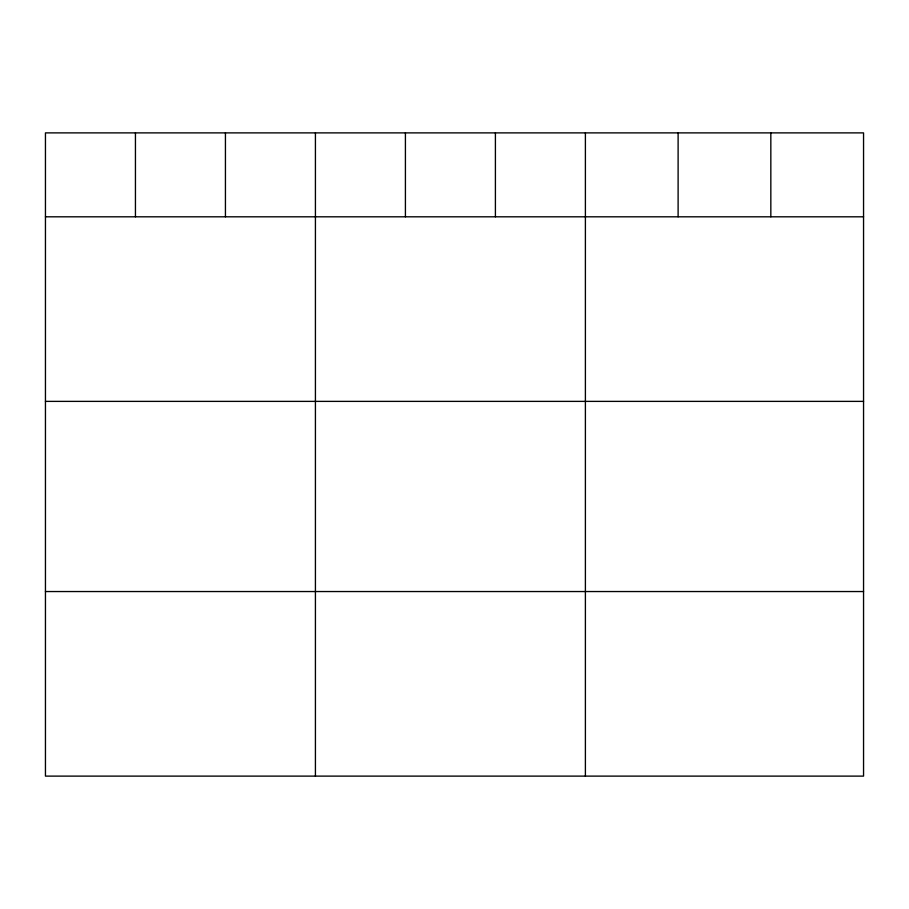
<?xml version="1.0" encoding="UTF-8"?>
<svg xmlns="http://www.w3.org/2000/svg" width="909" height="909" viewBox="0 0 909 909"><rect width="100%" height="100%" fill="white"/><g stroke="black" fill="none" stroke-linecap="round" stroke-linejoin="round"><path stroke-width="1.36" d="M863.55 216.808L863.55 776.116L45.45 776.116L45.45 132.884L863.55 132.884L863.55 216.808L45.45 216.808M45.45 401.38L863.55 401.38M45.45 591.543L863.55 591.543M770.832 132.884L770.832 216.808M678.114 132.884L678.114 216.808M585.396 132.884L585.396 776.116M495.405 132.884L495.405 216.808M405.414 132.884L405.414 216.808M315.423 132.884L315.423 776.116M225.432 132.884L225.432 216.808M135.441 132.884L135.441 216.808"/></g></svg>
